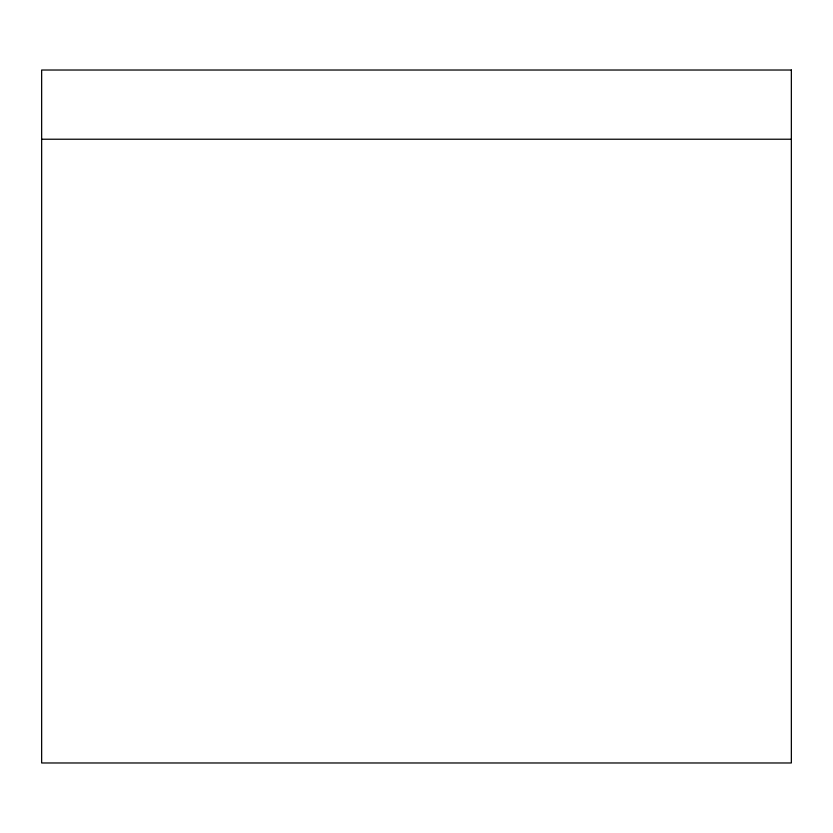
<?xml version="1.0" encoding="UTF-8"?>
<svg xmlns="http://www.w3.org/2000/svg" width="833" height="833" viewBox="0 0 833 833"><rect width="100%" height="100%" fill="white"/><g stroke="black" fill="none" stroke-linecap="round" stroke-linejoin="round"><path stroke-width="1.25" d="M41.65 139.226L791.35 139.226M791.35 70.024L41.65 70.024L41.65 762.976L791.35 762.976L791.35 70.024"/></g></svg>
